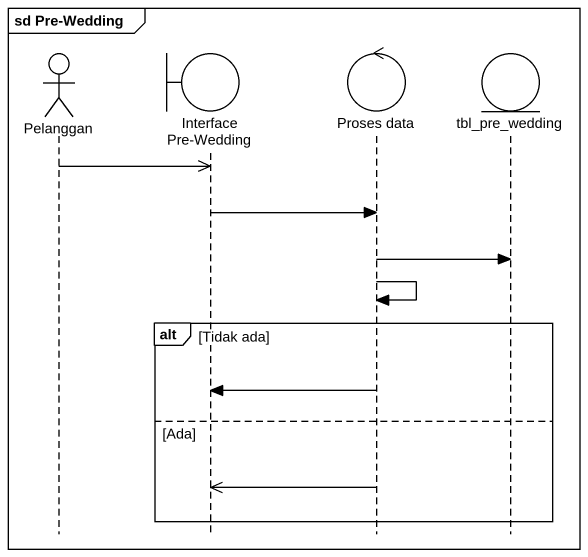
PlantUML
@startuml
mainframe sd Pre-Wedding
hide footbox
actor Pelanggan
boundary "Interface Pre-Wedding" as Interface_Pre_Wedding
control "Proses data" as Proses_data
entity tbl_pre_wedding

Pelanggan ->> Interface_Pre_Wedding
Interface_Pre_Wedding -> Proses_data
Proses_data -> tbl_pre_wedding
Proses_data -> Proses_data
alt Tidak ada
  Proses_data -> Interface_Pre_Wedding
else Ada
  Proses_data ->> Interface_Pre_Wedding
end
@enduml
